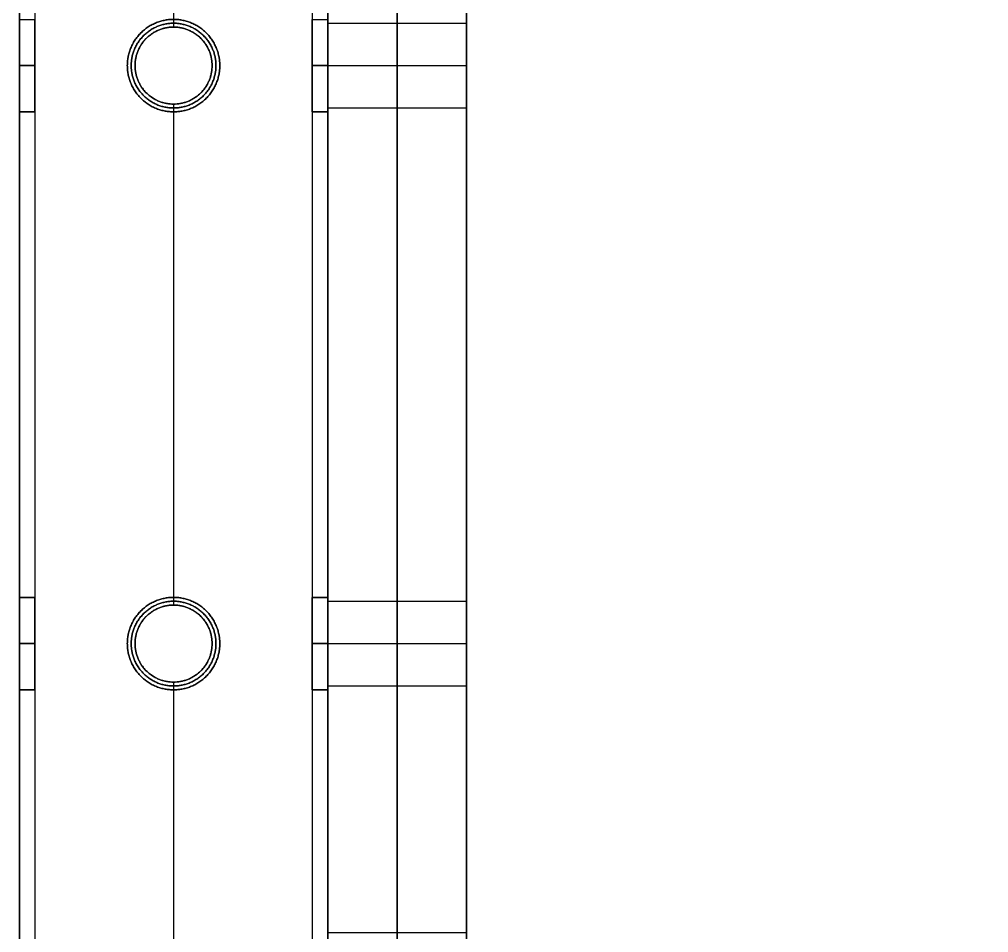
# Model space of a CAD drawing. Header units: millimetres. Extents: x -6529 to 809, y -8611 to 207.
# Drawn here: x -507 to -381.2, y -8253 to -8134.5 of the extents above; entities that cross this region are included whole.
import ezdxf

# ---------------------------------------------------------------- set-up
doc = ezdxf.new("R2010")
doc.units = ezdxf.units.MM
doc.header["$MEASUREMENT"] = 0
doc.layers.add('platen', color=7, linetype='Continuous', true_color=0x007f00)
doc.layers.add('staal', color=5, linetype='Continuous', true_color=0x0000ff)

# ---------------------------------------------------------------- blocks, each defined once
blk = doc.blocks.new('plaat base')
at = {"layer": 'platen'}
for p, q in [((395.5, 43.5), (395.5, 43.5, 18)), ((470.5, 43.5), (470.5, 43.5, 18)), ((390, 38), (390, 38, 18)), ((401, 38), (401, 38, 18)), ((465, 38), (465, 38, 18)), ((476, 38), (476, 38, 18)), ((395.5, 32.5), (395.5, 32.5, 18)), ((470.5, 32.5), (470.5, 32.5, 18)), ((58, -600), (1258, -600)), ((58, -600, 18), (1258, -600, 18)), ((20, -782), (20, -782, 18)), ((14.5, -787.5), (14.5, -787.5, 18)), ((25.5, -787.5), (25.5, -787.5, 18)), ((20, -793), (20, -793, 18)), ((20, -857), (20, -857, 18)), ((14.5, -862.5), (14.5, -862.5, 18)), ((25.5, -862.5), (25.5, -862.5, 18)), ((20, -868), (20, -868, 18))]:
    blk.add_line(p, q, dxfattribs=at)
for points in [[(658, 58), (508, 58), (358, 58)], [(358, 58), (358, 58, 9), (358, 58, 18)], [(658, 58, 18), (508, 58, 18), (358, 58, 18)], [(358, 58), (358, 29), (358, 0)], [(358, 58, 18), (358, 29, 18), (358, 0, 18)], [(658, 58, 9), (508, 58, 9), (358, 58, 9)], [(358, 58, 9), (358, 29, 9), (358, 0, 9)], [(358, 29), (358, 29, 9), (358, 29, 18)], [(358, 0), (179, 0), (0, 0)], [(358, 0, 18), (179, 0, 18), (0, 0, 18)], [(358, 0, 9), (179, 0, 9), (0, 0, 9)], [(358, 0), (358, 0, 9), (358, 0, 18)], [(0, -600), (0, -750), (0, -900)], [(0, -600, 18), (0, -750, 18), (0, -900, 18)], [(0, -600, 9), (0, -750, 9), (0, -900, 9)], [(358, -1258), (358, -1229), (358, -1200)], [(358, -1200), (358, -1200, 9), (358, -1200, 18)], [(358, -1258, 18), (358, -1229, 18), (358, -1200, 18)], [(358, -1200), (508, -1200), (658, -1200)], [(358, -1200, 18), (508, -1200, 18), (658, -1200, 18)], [(358, -1258, 9), (358, -1229, 9), (358, -1200, 9)], [(358, -1200, 9), (508, -1200, 9), (658, -1200, 9)], [(358, -1229), (358, -1229, 9), (358, -1229, 18)], [(58, -1258), (208, -1258), (358, -1258)], [(58, -1258, 18), (208, -1258, 18), (358, -1258, 18)], [(58, -1258, 9), (208, -1258, 9), (358, -1258, 9)], [(358, -1258), (358, -1258, 9), (358, -1258, 18)]]:
    blk.add_open_spline(points, degree=2, dxfattribs=at)
for points in [[(395.5, 43.5), (401, 43.5), (401, 38), (401, 32.5), (395.5, 32.5), (390, 32.5), (390, 38), (390, 43.5), (395.5, 43.5)], [(395.5, 43.5, 18), (401, 43.5, 18), (401, 38, 18), (401, 32.5, 18), (395.5, 32.5, 18), (390, 32.5, 18), (390, 38, 18), (390, 43.5, 18), (395.5, 43.5, 18)], [(470.5, 43.5), (476, 43.5), (476, 38), (476, 32.5), (470.5, 32.5), (465, 32.5), (465, 38), (465, 43.5), (470.5, 43.5)], [(470.5, 43.5, 18), (476, 43.5, 18), (476, 38, 18), (476, 32.5, 18), (470.5, 32.5, 18), (465, 32.5, 18), (465, 38, 18), (465, 43.5, 18), (470.5, 43.5, 18)], [(25.5, -787.5), (25.5, -793), (20, -793), (14.5, -793), (14.5, -787.5), (14.5, -782), (20, -782), (25.5, -782), (25.5, -787.5)], [(25.5, -787.5, 18), (25.5, -793, 18), (20, -793, 18), (14.5, -793, 18), (14.5, -787.5, 18), (14.5, -782, 18), (20, -782, 18), (25.5, -782, 18), (25.5, -787.5, 18)], [(25.5, -862.5), (25.5, -868), (20, -868), (14.5, -868), (14.5, -862.5), (14.5, -857), (20, -857), (25.5, -857), (25.5, -862.5)], [(25.5, -862.5, 18), (25.5, -868, 18), (20, -868, 18), (14.5, -868, 18), (14.5, -862.5, 18), (14.5, -857, 18), (20, -857, 18), (25.5, -857, 18), (25.5, -862.5, 18)]]:
    blk.add_rational_spline(points, [1, 0.707106781187, 1, 0.707106781187, 1, 0.707106781187, 1, 0.707106781187, 1], degree=2, knots=[-31.415927, -31.415927, -31.415927, -23.561945, -23.561945, -15.707963, -15.707963, -7.853982, -7.853982, 0, 0, 0], dxfattribs=at)
blk = doc.blocks.new('plaat laag')
at = {"layer": 'platen'}
for p, q in [((-2.78, -840, 638), (15.22, -840.05, 638)), ((-2.8, -845.5, 643.5), (15.2, -845.55, 643.5)), ((-2.8, -845.5, 632.5), (15.2, -845.55, 632.5)), ((-2.81, -851, 638), (15.19, -851.05, 638)), ((-3.02, -914.99, 638), (14.97, -915.05, 638)), ((-3.04, -920.49, 643.5), (14.96, -920.55, 643.5)), ((-3.04, -920.49, 632.5), (14.96, -920.55, 632.5)), ((-3.06, -925.99, 638), (14.94, -926.05, 638))]:
    blk.add_line(p, q, dxfattribs=at)
for points in [[(-0.19, -58, 300), (-2.18, -658, 300), (-4.16, -1257.99, 300)], [(17.81, -58.06, 300), (15.82, -658.06, 300), (13.84, -1258.05, 300)], [(-2.18, -658, 658), (-2.67, -808, 658), (-3.17, -957.99, 658)], [(-3.17, -957.99), (-2.67, -808), (-2.18, -658)], [(6.82, -658.03, 658), (6.33, -808.03, 658), (5.83, -958.02, 658)], [(5.83, -958.02), (6.33, -808.03), (6.82, -658.03)], [(15.82, -658.06, 658), (15.33, -808.06, 658), (14.83, -958.05, 658)], [(14.83, -958.05), (15.33, -808.06), (15.82, -658.06)]]:
    blk.add_open_spline(points, degree=2, dxfattribs=at)
for points in [[(-2.8, -845.5, 643.5), (-2.78, -840, 643.5), (-2.78, -840, 638), (-2.78, -840, 632.5), (-2.8, -845.5, 632.5), (-2.81, -851, 632.5), (-2.81, -851, 638), (-2.81, -851, 643.5), (-2.8, -845.5, 643.5)], [(15.2, -845.55, 643.5), (15.22, -840.05, 643.5), (15.22, -840.05, 638), (15.22, -840.05, 632.5), (15.2, -845.55, 632.5), (15.19, -851.05, 632.5), (15.19, -851.05, 638), (15.19, -851.05, 643.5), (15.2, -845.55, 643.5)], [(-3.04, -920.49, 643.5), (-3.02, -914.99, 643.5), (-3.02, -914.99, 638), (-3.02, -914.99, 632.5), (-3.04, -920.49, 632.5), (-3.06, -925.99, 632.5), (-3.06, -925.99, 638), (-3.06, -925.99, 643.5), (-3.04, -920.49, 643.5)], [(14.96, -920.55, 643.5), (14.97, -915.05, 643.5), (14.97, -915.05, 638), (14.97, -915.05, 632.5), (14.96, -920.55, 632.5), (14.94, -926.05, 632.5), (14.94, -926.05, 638), (14.94, -926.05, 643.5), (14.96, -920.55, 643.5)]]:
    blk.add_rational_spline(points, [1, 0.707106781187, 1, 0.707106781187, 1, 0.707106781187, 1, 0.707106781187, 1], degree=2, knots=[-31.415927, -31.415927, -31.415927, -23.561945, -23.561945, -15.707963, -15.707963, -7.853982, -7.853982, 0, 0, 0], dxfattribs=at)
blk = doc.blocks.new('top plaat')
at = {"layer": 'platen'}
for p, q in [((20, -800), (20, -800, 18)), ((14.5, -805.5), (14.5, -805.5, 18)), ((25.5, -805.5), (25.5, -805.5, 18)), ((20, -811), (20, -811, 18)), ((20, -875), (20, -875, 18)), ((14.5, -880.5), (14.5, -880.5, 18)), ((25.5, -880.5), (25.5, -880.5, 18)), ((20, -886), (20, -886, 18))]:
    blk.add_line(p, q, dxfattribs=at)
for points in [[(0, 0), (0, -309), (0, -618), (0, -927), (0, -1236)], [(0, 0, 18), (0, -309, 18), (0, -618, 18), (0, -927, 18), (0, -1236, 18)], [(0, 0, 9), (0, -309, 9), (0, -618, 9), (0, -927, 9), (0, -1236, 9)]]:
    blk.add_open_spline(points, degree=2, knots=[4655.052018, 4655.052018, 4655.052018, 5274.345164, 5274.345164, 5893.638309, 5893.638309, 5893.638309], dxfattribs=at)
for points, knots in [([(25.5, -805.5), (25.5, -811), (20, -811), (14.5, -811), (14.5, -805.5), (14.5, -800), (20, -800), (25.5, -800), (25.5, -805.5)], [-31.415927, -31.415927, -31.415927, -23.561945, -23.561945, -15.707963, -15.707963, -7.853982, -7.853982, 0, 0, 0]), ([(25.5, -805.5, 18), (25.5, -811, 18), (20, -811, 18), (14.5, -811, 18), (14.5, -805.5, 18), (14.5, -800, 18), (20, -800, 18), (25.5, -800, 18), (25.5, -805.5, 18)], [-31.415927, -31.415927, -31.415927, -23.561945, -23.561945, -15.707963, -15.707963, -7.853982, -7.853982, 0, 0, 0]), ([(25.5, -805.5, 9), (25.5, -800, 9), (20, -800, 9), (14.5, -800, 9), (14.5, -805.5, 9), (14.5, -811, 9), (20, -811, 9), (25.5, -811, 9), (25.5, -805.5, 9)], [0, 0, 0, 7.853982, 7.853982, 15.707963, 15.707963, 23.561945, 23.561945, 31.415927, 31.415927, 31.415927]), ([(25.5, -880.5), (25.5, -886), (20, -886), (14.5, -886), (14.5, -880.5), (14.5, -875), (20, -875), (25.5, -875), (25.5, -880.5)], [-31.415927, -31.415927, -31.415927, -23.561945, -23.561945, -15.707963, -15.707963, -7.853982, -7.853982, 0, 0, 0]), ([(25.5, -880.5, 18), (25.5, -886, 18), (20, -886, 18), (14.5, -886, 18), (14.5, -880.5, 18), (14.5, -875, 18), (20, -875, 18), (25.5, -875, 18), (25.5, -880.5, 18)], [-31.415927, -31.415927, -31.415927, -23.561945, -23.561945, -15.707963, -15.707963, -7.853982, -7.853982, 0, 0, 0]), ([(25.5, -880.5, 9), (25.5, -875, 9), (20, -875, 9), (14.5, -875, 9), (14.5, -880.5, 9), (14.5, -886, 9), (20, -886, 9), (25.5, -886, 9), (25.5, -880.5, 9)], [0, 0, 0, 7.853982, 7.853982, 15.707963, 15.707963, 23.561945, 23.561945, 31.415927, 31.415927, 31.415927])]:
    blk.add_rational_spline(points, [1, 0.707106781187, 1, 0.707106781187, 1, 0.707106781187, 1, 0.707106781187, 1], degree=2, knots=knots, dxfattribs=at)

msp = doc.modelspace()

# ---------------------------------------------------------------- linework, layer by layer
at = {"layer": 'staal'}
for p, q in [((-506.97, -8134.5, 20), (-504.97, -8134.5, 20)), ((-486.97, -8134.5, 38), (-486.97, -8134.5, 40)), ((-486.97, -8134.5), (-486.97, -8134.5, 2)), ((-468.97, -8134.5, 20), (-466.97, -8134.5, 20)), ((-486.97, -8135.5, 1990), (-486.97, -8135.5, 1992)), ((-486.97, -8135.5, 1952), (-486.97, -8135.5, 1954)), ((-486.97, -8135.5, 714), (-486.97, -8135.5, 716)), ((-486.97, -8135.5, 676), (-486.97, -8135.5, 678)), ((-504.97, -8140.5, 1966), (-506.97, -8140.5, 1966)), ((-504.97, -8140.5, 1978), (-506.97, -8140.5, 1978)), ((-506.97, -8140.5, 14), (-504.97, -8140.5, 14)), ((-506.97, -8140.5, 26), (-504.97, -8140.5, 26)), ((-504.97, -8140.5, 690), (-506.97, -8140.5, 690)), ((-504.97, -8140.5, 702), (-506.97, -8140.5, 702)), ((-492.97, -8140.5, 38), (-492.97, -8140.5, 40)), ((-492.97, -8140.5), (-492.97, -8140.5, 2)), ((-491.97, -8140.5, 1990), (-491.97, -8140.5, 1992)), ((-491.97, -8140.5, 1952), (-491.97, -8140.5, 1954)), ((-491.97, -8140.5, 714), (-491.97, -8140.5, 716)), ((-491.97, -8140.5, 676), (-491.97, -8140.5, 678)), ((-481.97, -8140.5, 1952), (-481.97, -8140.5, 1954)), ((-481.97, -8140.5, 1990), (-481.97, -8140.5, 1992)), ((-481.97, -8140.5, 676), (-481.97, -8140.5, 678)), ((-481.97, -8140.5, 714), (-481.97, -8140.5, 716)), ((-480.97, -8140.5, 38), (-480.97, -8140.5, 40)), ((-480.97, -8140.5), (-480.97, -8140.5, 2)), ((-466.97, -8140.5, 1966), (-468.97, -8140.5, 1966)), ((-466.97, -8140.5, 1978), (-468.97, -8140.5, 1978)), ((-468.97, -8140.5, 14), (-466.97, -8140.5, 14)), ((-468.97, -8140.5, 26), (-466.97, -8140.5, 26)), ((-466.97, -8140.5, 690), (-468.97, -8140.5, 690)), ((-466.97, -8140.5, 702), (-468.97, -8140.5, 702)), ((-486.97, -8145.5, 1990), (-486.97, -8145.5, 1992)), ((-486.97, -8145.5, 1952), (-486.97, -8145.5, 1954)), ((-486.97, -8145.5, 714), (-486.97, -8145.5, 716)), ((-486.97, -8145.5, 676), (-486.97, -8145.5, 678)), ((-504.97, -8146.5, 1972), (-506.97, -8146.5, 1972)), ((-506.97, -8146.5, 20), (-504.97, -8146.5, 20)), ((-504.97, -8146.5, 696), (-506.97, -8146.5, 696)), ((-486.97, -8146.5, 38), (-486.97, -8146.5, 40)), ((-486.97, -8146.5), (-486.97, -8146.5, 2)), ((-466.97, -8146.5, 1972), (-468.97, -8146.5, 1972)), ((-468.97, -8146.5, 20), (-466.97, -8146.5, 20)), ((-466.97, -8146.5, 696), (-468.97, -8146.5, 696)), ((-504.97, -8209.5, 1972), (-506.97, -8209.5, 1972)), ((-506.97, -8209.5, 20), (-504.97, -8209.5, 20)), ((-504.97, -8209.5, 696), (-506.97, -8209.5, 696)), ((-486.97, -8209.5, 38), (-486.97, -8209.5, 40)), ((-486.97, -8209.5), (-486.97, -8209.5, 2)), ((-466.97, -8209.5, 1972), (-468.97, -8209.5, 1972)), ((-468.97, -8209.5, 20), (-466.97, -8209.5, 20)), ((-466.97, -8209.5, 696), (-468.97, -8209.5, 696)), ((-486.97, -8210.5, 1990), (-486.97, -8210.5, 1992)), ((-486.97, -8210.5, 1952), (-486.97, -8210.5, 1954)), ((-486.97, -8210.5, 714), (-486.97, -8210.5, 716)), ((-486.97, -8210.5, 676), (-486.97, -8210.5, 678)), ((-504.97, -8215.5, 1966), (-506.97, -8215.5, 1966)), ((-504.97, -8215.5, 1978), (-506.97, -8215.5, 1978)), ((-506.97, -8215.5, 14), (-504.97, -8215.5, 14)), ((-506.97, -8215.5, 26), (-504.97, -8215.5, 26)), ((-504.97, -8215.5, 690), (-506.97, -8215.5, 690)), ((-504.97, -8215.5, 702), (-506.97, -8215.5, 702)), ((-492.97, -8215.5, 38), (-492.97, -8215.5, 40)), ((-492.97, -8215.5), (-492.97, -8215.5, 2)), ((-491.97, -8215.5, 1990), (-491.97, -8215.5, 1992)), ((-491.97, -8215.5, 1952), (-491.97, -8215.5, 1954)), ((-491.97, -8215.5, 714), (-491.97, -8215.5, 716)), ((-491.97, -8215.5, 676), (-491.97, -8215.5, 678)), ((-481.97, -8215.5, 1952), (-481.97, -8215.5, 1954)), ((-481.97, -8215.5, 1990), (-481.97, -8215.5, 1992)), ((-481.97, -8215.5, 676), (-481.97, -8215.5, 678)), ((-481.97, -8215.5, 714), (-481.97, -8215.5, 716)), ((-480.97, -8215.5, 38), (-480.97, -8215.5, 40)), ((-480.97, -8215.5), (-480.97, -8215.5, 2)), ((-466.97, -8215.5, 1966), (-468.97, -8215.5, 1966)), ((-466.97, -8215.5, 1978), (-468.97, -8215.5, 1978)), ((-468.97, -8215.5, 14), (-466.97, -8215.5, 14)), ((-468.97, -8215.5, 26), (-466.97, -8215.5, 26)), ((-466.97, -8215.5, 690), (-468.97, -8215.5, 690)), ((-466.97, -8215.5, 702), (-468.97, -8215.5, 702)), ((-504.97, -8221.5, 1972), (-506.97, -8221.5, 1972)), ((-506.97, -8221.5, 20), (-504.97, -8221.5, 20)), ((-504.97, -8221.5, 696), (-506.97, -8221.5, 696)), ((-486.97, -8220.5, 1990), (-486.97, -8220.5, 1992)), ((-486.97, -8220.5, 1952), (-486.97, -8220.5, 1954)), ((-486.97, -8220.5, 714), (-486.97, -8220.5, 716)), ((-486.97, -8220.5, 676), (-486.97, -8220.5, 678)), ((-486.97, -8221.5, 38), (-486.97, -8221.5, 40)), ((-486.97, -8221.5), (-486.97, -8221.5, 2)), ((-466.97, -8221.5, 1972), (-468.97, -8221.5, 1972)), ((-468.97, -8221.5, 20), (-466.97, -8221.5, 20)), ((-466.97, -8221.5, 696), (-468.97, -8221.5, 696))]:
    msp.add_line(p, q, dxfattribs=at)
for points in [[(-506.97, -7295), (809.03, -7295), (809.03, -8611), (-506.97, -8611)], [(-466.97, -7335), (769.03, -7335), (769.03, -8571), (-466.97, -8571)]]:
    msp.add_lwpolyline(points, close=True, dxfattribs=at)
for centre in [(-486.97, -8140.5, 1952), (-486.97, -8140.5, 1991), (-486.97, -8140.5, 1953), (-486.97, -8140.5, 676), (-486.97, -8140.5, 715), (-486.97, -8140.5, 677), (-486.97, -8215.5, 1952), (-486.97, -8215.5, 1991), (-486.97, -8215.5, 1953), (-486.97, -8215.5, 676), (-486.97, -8215.5, 715), (-486.97, -8215.5, 677)]:
    msp.add_circle(centre, 5, dxfattribs=at)
for points in [[(-506.97, -7295, 1952), (-506.97, -7953, 1952), (-506.97, -8611, 1952)], [(-506.97, -7295, 1992), (-506.97, -7953, 1992), (-506.97, -8611, 1992)], [(-506.97, -7295), (-506.97, -7953), (-506.97, -8611)], [(-506.97, -7295, 40), (-506.97, -7953, 40), (-506.97, -8611, 40)], [(-506.97, -7295, 676), (-506.97, -7953, 676), (-506.97, -8611, 676)], [(-506.97, -7295, 716), (-506.97, -7953, 716), (-506.97, -8611, 716)], [(-504.97, -7297, 1990), (-504.97, -7953, 1990), (-504.97, -8609, 1990)], [(-504.97, -7297, 1954), (-504.97, -7953, 1954), (-504.97, -8609, 1954)], [(-504.97, -7297, 38), (-504.97, -7953, 38), (-504.97, -8609, 38)], [(-504.97, -7297, 2), (-504.97, -7953, 2), (-504.97, -8609, 2)], [(-504.97, -7297, 714), (-504.97, -7953, 714), (-504.97, -8609, 714)], [(-504.97, -7297, 678), (-504.97, -7953, 678), (-504.97, -8609, 678)], [(-468.97, -7333, 1990), (-468.97, -7953, 1990), (-468.97, -8573, 1990)], [(-468.97, -7333, 1954), (-468.97, -7953, 1954), (-468.97, -8573, 1954)], [(-468.97, -7333, 38), (-468.97, -7953, 38), (-468.97, -8573, 38)], [(-468.97, -7333, 2), (-468.97, -7953, 2), (-468.97, -8573, 2)], [(-468.97, -7333, 714), (-468.97, -7953, 714), (-468.97, -8573, 714)], [(-468.97, -7333, 678), (-468.97, -7953, 678), (-468.97, -8573, 678)], [(-466.97, -7335, 1952), (-466.97, -7953, 1952), (-466.97, -8571, 1952)], [(-466.97, -7335, 1992), (-466.97, -7953, 1992), (-466.97, -8571, 1992)], [(-466.97, -7335), (-466.97, -7953), (-466.97, -8571)], [(-466.97, -7335, 40), (-466.97, -7953, 40), (-466.97, -8571, 40)], [(-466.97, -7335, 676), (-466.97, -7953, 676), (-466.97, -8571, 676)], [(-466.97, -7335, 716), (-466.97, -7953, 716), (-466.97, -8571, 716)], [(-486.97, -8070.5, 1992), (-486.97, -8103, 1992), (-486.97, -8135.5, 1992)], [(-486.97, -8070.5, 1990), (-486.97, -8103, 1990), (-486.97, -8135.5, 1990)], [(-486.97, -8070.5, 1954), (-486.97, -8103, 1954), (-486.97, -8135.5, 1954)], [(-486.97, -8070.5, 1952), (-486.97, -8103, 1952), (-486.97, -8135.5, 1952)], [(-486.97, -8070.5, 716), (-486.97, -8103, 716), (-486.97, -8135.5, 716)], [(-486.97, -8070.5, 714), (-486.97, -8103, 714), (-486.97, -8135.5, 714)], [(-486.97, -8070.5, 678), (-486.97, -8103, 678), (-486.97, -8135.5, 678)], [(-486.97, -8070.5, 676), (-486.97, -8103, 676), (-486.97, -8135.5, 676)], [(-504.97, -8071.5, 20), (-504.97, -8103, 20), (-504.97, -8134.5, 20)], [(-486.97, -8071.5, 40), (-486.97, -8103, 40), (-486.97, -8134.5, 40)], [(-486.97, -8071.5, 38), (-486.97, -8103, 38), (-486.97, -8134.5, 38)], [(-486.97, -8071.5, 2), (-486.97, -8103, 2), (-486.97, -8134.5, 2)], [(-486.97, -8071.5), (-486.97, -8103), (-486.97, -8134.5)], [(-486.97, -8145.5, 1992), (-486.97, -8178, 1992), (-486.97, -8210.5, 1992)], [(-486.97, -8145.5, 1990), (-486.97, -8178, 1990), (-486.97, -8210.5, 1990)], [(-486.97, -8145.5, 1954), (-486.97, -8178, 1954), (-486.97, -8210.5, 1954)], [(-486.97, -8145.5, 1952), (-486.97, -8178, 1952), (-486.97, -8210.5, 1952)], [(-486.97, -8145.5, 716), (-486.97, -8178, 716), (-486.97, -8210.5, 716)], [(-486.97, -8145.5, 714), (-486.97, -8178, 714), (-486.97, -8210.5, 714)], [(-486.97, -8145.5, 678), (-486.97, -8178, 678), (-486.97, -8210.5, 678)], [(-486.97, -8145.5, 676), (-486.97, -8178, 676), (-486.97, -8210.5, 676)], [(-506.97, -8146.5, 1972), (-506.97, -8178, 1972), (-506.97, -8209.5, 1972)], [(-506.97, -8146.5, 20), (-506.97, -8178, 20), (-506.97, -8209.5, 20)], [(-506.97, -8146.5, 696), (-506.97, -8178, 696), (-506.97, -8209.5, 696)], [(-504.97, -8146.5, 1972), (-504.97, -8178, 1972), (-504.97, -8209.5, 1972)], [(-504.97, -8146.5, 20), (-504.97, -8178, 20), (-504.97, -8209.5, 20)], [(-504.97, -8146.5, 696), (-504.97, -8178, 696), (-504.97, -8209.5, 696)], [(-486.97, -8146.5, 40), (-486.97, -8178, 40), (-486.97, -8209.5, 40)], [(-486.97, -8146.5, 38), (-486.97, -8178, 38), (-486.97, -8209.5, 38)], [(-486.97, -8146.5, 2), (-486.97, -8178, 2), (-486.97, -8209.5, 2)], [(-486.97, -8146.5), (-486.97, -8178), (-486.97, -8209.5)], [(-468.97, -8146.5, 1972), (-468.97, -8178, 1972), (-468.97, -8209.5, 1972)], [(-468.97, -8146.5, 20), (-468.97, -8178, 20), (-468.97, -8209.5, 20)], [(-468.97, -8146.5, 696), (-468.97, -8178, 696), (-468.97, -8209.5, 696)], [(-466.97, -8146.5, 1972), (-466.97, -8178, 1972), (-466.97, -8209.5, 1972)], [(-466.97, -8146.5, 20), (-466.97, -8178, 20), (-466.97, -8209.5, 20)], [(-466.97, -8146.5, 696), (-466.97, -8178, 696), (-466.97, -8209.5, 696)], [(-506.97, -8221.5, 1972), (-506.97, -8253, 1972), (-506.97, -8284.5, 1972)], [(-506.97, -8221.5, 20), (-506.97, -8253, 20), (-506.97, -8284.5, 20)], [(-506.97, -8221.5, 696), (-506.97, -8253, 696), (-506.97, -8284.5, 696)], [(-504.97, -8221.5, 1972), (-504.97, -8253, 1972), (-504.97, -8284.5, 1972)], [(-504.97, -8221.5, 20), (-504.97, -8253, 20), (-504.97, -8284.5, 20)], [(-504.97, -8221.5, 696), (-504.97, -8253, 696), (-504.97, -8284.5, 696)], [(-486.97, -8220.5, 1992), (-486.97, -8253, 1992), (-486.97, -8285.5, 1992)], [(-486.97, -8220.5, 1990), (-486.97, -8253, 1990), (-486.97, -8285.5, 1990)], [(-486.97, -8220.5, 1954), (-486.97, -8253, 1954), (-486.97, -8285.5, 1954)], [(-486.97, -8220.5, 1952), (-486.97, -8253, 1952), (-486.97, -8285.5, 1952)], [(-486.97, -8220.5, 716), (-486.97, -8253, 716), (-486.97, -8285.5, 716)], [(-486.97, -8220.5, 714), (-486.97, -8253, 714), (-486.97, -8285.5, 714)], [(-486.97, -8220.5, 678), (-486.97, -8253, 678), (-486.97, -8285.5, 678)], [(-486.97, -8220.5, 676), (-486.97, -8253, 676), (-486.97, -8285.5, 676)], [(-486.97, -8221.5, 40), (-486.97, -8253, 40), (-486.97, -8284.5, 40)], [(-486.97, -8221.5, 38), (-486.97, -8253, 38), (-486.97, -8284.5, 38)], [(-486.97, -8221.5, 2), (-486.97, -8253, 2), (-486.97, -8284.5, 2)], [(-486.97, -8221.5), (-486.97, -8253), (-486.97, -8284.5)], [(-468.97, -8221.5, 1972), (-468.97, -8253, 1972), (-468.97, -8284.5, 1972)], [(-468.97, -8221.5, 20), (-468.97, -8253, 20), (-468.97, -8284.5, 20)], [(-468.97, -8221.5, 696), (-468.97, -8253, 696), (-468.97, -8284.5, 696)], [(-466.97, -8221.5, 1972), (-466.97, -8253, 1972), (-466.97, -8284.5, 1972)], [(-466.97, -8221.5, 20), (-466.97, -8253, 20), (-466.97, -8284.5, 20)], [(-466.97, -8221.5, 696), (-466.97, -8253, 696), (-466.97, -8284.5, 696)]]:
    msp.add_open_spline(points, degree=2, dxfattribs=at)
for points, knots in [([(-506.97, -8140.5, 1966), (-506.97, -8134.5, 1966), (-506.97, -8134.5, 1972), (-506.97, -8134.5, 1978), (-506.97, -8140.5, 1978), (-506.97, -8146.5, 1978), (-506.97, -8146.5, 1972), (-506.97, -8146.5, 1966), (-506.97, -8140.5, 1966)], [0, 0, 0, 7.853982, 7.853982, 15.707963, 15.707963, 23.561945, 23.561945, 31.415927, 31.415927, 31.415927]), ([(-506.97, -8140.5, 14), (-506.97, -8134.5, 14), (-506.97, -8134.5, 20), (-506.97, -8134.5, 26), (-506.97, -8140.5, 26), (-506.97, -8146.5, 26), (-506.97, -8146.5, 20), (-506.97, -8146.5, 14), (-506.97, -8140.5, 14)], [0, 0, 0, 7.853982, 7.853982, 15.707963, 15.707963, 23.561945, 23.561945, 31.415927, 31.415927, 31.415927]), ([(-506.97, -8140.5, 690), (-506.97, -8134.5, 690), (-506.97, -8134.5, 696), (-506.97, -8134.5, 702), (-506.97, -8140.5, 702), (-506.97, -8146.5, 702), (-506.97, -8146.5, 696), (-506.97, -8146.5, 690), (-506.97, -8140.5, 690)], [0, 0, 0, 7.853982, 7.853982, 15.707963, 15.707963, 23.561945, 23.561945, 31.415927, 31.415927, 31.415927]), ([(-504.97, -8140.5, 1966), (-504.97, -8146.5, 1966), (-504.97, -8146.5, 1972), (-504.97, -8146.5, 1978), (-504.97, -8140.5, 1978), (-504.97, -8134.5, 1978), (-504.97, -8134.5, 1972), (-504.97, -8134.5, 1966), (-504.97, -8140.5, 1966)], [-31.415927, -31.415927, -31.415927, -23.561945, -23.561945, -15.707963, -15.707963, -7.853982, -7.853982, 0, 0, 0]), ([(-504.97, -8140.5, 14), (-504.97, -8146.5, 14), (-504.97, -8146.5, 20), (-504.97, -8146.5, 26), (-504.97, -8140.5, 26), (-504.97, -8134.5, 26), (-504.97, -8134.5, 20), (-504.97, -8134.5, 14), (-504.97, -8140.5, 14)], [-31.415927, -31.415927, -31.415927, -23.561945, -23.561945, -15.707963, -15.707963, -7.853982, -7.853982, 0, 0, 0]), ([(-504.97, -8140.5, 690), (-504.97, -8146.5, 690), (-504.97, -8146.5, 696), (-504.97, -8146.5, 702), (-504.97, -8140.5, 702), (-504.97, -8134.5, 702), (-504.97, -8134.5, 696), (-504.97, -8134.5, 690), (-504.97, -8140.5, 690)], [-31.415927, -31.415927, -31.415927, -23.561945, -23.561945, -15.707963, -15.707963, -7.853982, -7.853982, 0, 0, 0]), ([(-480.97, -8140.5, 40), (-480.97, -8146.5, 40), (-486.97, -8146.5, 40), (-492.97, -8146.5, 40), (-492.97, -8140.5, 40), (-492.97, -8134.5, 40), (-486.97, -8134.5, 40), (-480.97, -8134.5, 40), (-480.97, -8140.5, 40)], [-31.415927, -31.415927, -31.415927, -23.561945, -23.561945, -15.707963, -15.707963, -7.853982, -7.853982, 0, 0, 0]), ([(-480.97, -8140.5, 38), (-480.97, -8134.5, 38), (-486.97, -8134.5, 38), (-492.97, -8134.5, 38), (-492.97, -8140.5, 38), (-492.97, -8146.5, 38), (-486.97, -8146.5, 38), (-480.97, -8146.5, 38), (-480.97, -8140.5, 38)], [0, 0, 0, 7.853982, 7.853982, 15.707963, 15.707963, 23.561945, 23.561945, 31.415927, 31.415927, 31.415927]), ([(-480.97, -8140.5, 2), (-480.97, -8146.5, 2), (-486.97, -8146.5, 2), (-492.97, -8146.5, 2), (-492.97, -8140.5, 2), (-492.97, -8134.5, 2), (-486.97, -8134.5, 2), (-480.97, -8134.5, 2), (-480.97, -8140.5, 2)], [-31.415927, -31.415927, -31.415927, -23.561945, -23.561945, -15.707963, -15.707963, -7.853982, -7.853982, 0, 0, 0]), ([(-480.97, -8140.5), (-480.97, -8134.5), (-486.97, -8134.5), (-492.97, -8134.5), (-492.97, -8140.5), (-492.97, -8146.5), (-486.97, -8146.5), (-480.97, -8146.5), (-480.97, -8140.5)], [0, 0, 0, 7.853982, 7.853982, 15.707963, 15.707963, 23.561945, 23.561945, 31.415927, 31.415927, 31.415927]), ([(-468.97, -8140.5, 1966), (-468.97, -8134.5, 1966), (-468.97, -8134.5, 1972), (-468.97, -8134.5, 1978), (-468.97, -8140.5, 1978), (-468.97, -8146.5, 1978), (-468.97, -8146.5, 1972), (-468.97, -8146.5, 1966), (-468.97, -8140.5, 1966)], [0, 0, 0, 7.853982, 7.853982, 15.707963, 15.707963, 23.561945, 23.561945, 31.415927, 31.415927, 31.415927]), ([(-468.97, -8140.5, 14), (-468.97, -8134.5, 14), (-468.97, -8134.5, 20), (-468.97, -8134.5, 26), (-468.97, -8140.5, 26), (-468.97, -8146.5, 26), (-468.97, -8146.5, 20), (-468.97, -8146.5, 14), (-468.97, -8140.5, 14)], [0, 0, 0, 7.853982, 7.853982, 15.707963, 15.707963, 23.561945, 23.561945, 31.415927, 31.415927, 31.415927]), ([(-468.97, -8140.5, 690), (-468.97, -8134.5, 690), (-468.97, -8134.5, 696), (-468.97, -8134.5, 702), (-468.97, -8140.5, 702), (-468.97, -8146.5, 702), (-468.97, -8146.5, 696), (-468.97, -8146.5, 690), (-468.97, -8140.5, 690)], [0, 0, 0, 7.853982, 7.853982, 15.707963, 15.707963, 23.561945, 23.561945, 31.415927, 31.415927, 31.415927]), ([(-466.97, -8140.5, 1966), (-466.97, -8146.5, 1966), (-466.97, -8146.5, 1972), (-466.97, -8146.5, 1978), (-466.97, -8140.5, 1978), (-466.97, -8134.5, 1978), (-466.97, -8134.5, 1972), (-466.97, -8134.5, 1966), (-466.97, -8140.5, 1966)], [-31.415927, -31.415927, -31.415927, -23.561945, -23.561945, -15.707963, -15.707963, -7.853982, -7.853982, 0, 0, 0]), ([(-466.97, -8140.5, 14), (-466.97, -8146.5, 14), (-466.97, -8146.5, 20), (-466.97, -8146.5, 26), (-466.97, -8140.5, 26), (-466.97, -8134.5, 26), (-466.97, -8134.5, 20), (-466.97, -8134.5, 14), (-466.97, -8140.5, 14)], [-31.415927, -31.415927, -31.415927, -23.561945, -23.561945, -15.707963, -15.707963, -7.853982, -7.853982, 0, 0, 0]), ([(-466.97, -8140.5, 690), (-466.97, -8146.5, 690), (-466.97, -8146.5, 696), (-466.97, -8146.5, 702), (-466.97, -8140.5, 702), (-466.97, -8134.5, 702), (-466.97, -8134.5, 696), (-466.97, -8134.5, 690), (-466.97, -8140.5, 690)], [-31.415927, -31.415927, -31.415927, -23.561945, -23.561945, -15.707963, -15.707963, -7.853982, -7.853982, 0, 0, 0]), ([(-481.97, -8140.5, 1992), (-481.97, -8145.5, 1992), (-486.97, -8145.5, 1992), (-491.97, -8145.5, 1992), (-491.97, -8140.5, 1992), (-491.97, -8135.5, 1992), (-486.97, -8135.5, 1992), (-481.97, -8135.5, 1992), (-481.97, -8140.5, 1992)], [-31.415927, -31.415927, -31.415927, -23.561945, -23.561945, -15.707963, -15.707963, -7.853982, -7.853982, 0, 0, 0]), ([(-481.97, -8140.5, 1990), (-481.97, -8135.5, 1990), (-486.97, -8135.5, 1990), (-491.97, -8135.5, 1990), (-491.97, -8140.5, 1990), (-491.97, -8145.5, 1990), (-486.97, -8145.5, 1990), (-481.97, -8145.5, 1990), (-481.97, -8140.5, 1990)], [0, 0, 0, 7.853982, 7.853982, 15.707963, 15.707963, 23.561945, 23.561945, 31.415927, 31.415927, 31.415927]), ([(-481.97, -8140.5, 1954), (-481.97, -8145.5, 1954), (-486.97, -8145.5, 1954), (-491.97, -8145.5, 1954), (-491.97, -8140.5, 1954), (-491.97, -8135.5, 1954), (-486.97, -8135.5, 1954), (-481.97, -8135.5, 1954), (-481.97, -8140.5, 1954)], [-31.415927, -31.415927, -31.415927, -23.561945, -23.561945, -15.707963, -15.707963, -7.853982, -7.853982, 0, 0, 0]), ([(-481.97, -8140.5, 716), (-481.97, -8145.5, 716), (-486.97, -8145.5, 716), (-491.97, -8145.5, 716), (-491.97, -8140.5, 716), (-491.97, -8135.5, 716), (-486.97, -8135.5, 716), (-481.97, -8135.5, 716), (-481.97, -8140.5, 716)], [-31.415927, -31.415927, -31.415927, -23.561945, -23.561945, -15.707963, -15.707963, -7.853982, -7.853982, 0, 0, 0]), ([(-481.97, -8140.5, 714), (-481.97, -8135.5, 714), (-486.97, -8135.5, 714), (-491.97, -8135.5, 714), (-491.97, -8140.5, 714), (-491.97, -8145.5, 714), (-486.97, -8145.5, 714), (-481.97, -8145.5, 714), (-481.97, -8140.5, 714)], [0, 0, 0, 7.853982, 7.853982, 15.707963, 15.707963, 23.561945, 23.561945, 31.415927, 31.415927, 31.415927]), ([(-481.97, -8140.5, 678), (-481.97, -8145.5, 678), (-486.97, -8145.5, 678), (-491.97, -8145.5, 678), (-491.97, -8140.5, 678), (-491.97, -8135.5, 678), (-486.97, -8135.5, 678), (-481.97, -8135.5, 678), (-481.97, -8140.5, 678)], [-31.415927, -31.415927, -31.415927, -23.561945, -23.561945, -15.707963, -15.707963, -7.853982, -7.853982, 0, 0, 0]), ([(-506.97, -8215.5, 1966), (-506.97, -8209.5, 1966), (-506.97, -8209.5, 1972), (-506.97, -8209.5, 1978), (-506.97, -8215.5, 1978), (-506.97, -8221.5, 1978), (-506.97, -8221.5, 1972), (-506.97, -8221.5, 1966), (-506.97, -8215.5, 1966)], [0, 0, 0, 7.853982, 7.853982, 15.707963, 15.707963, 23.561945, 23.561945, 31.415927, 31.415927, 31.415927]), ([(-506.97, -8215.5, 14), (-506.97, -8209.5, 14), (-506.97, -8209.5, 20), (-506.97, -8209.5, 26), (-506.97, -8215.5, 26), (-506.97, -8221.5, 26), (-506.97, -8221.5, 20), (-506.97, -8221.5, 14), (-506.97, -8215.5, 14)], [0, 0, 0, 7.853982, 7.853982, 15.707963, 15.707963, 23.561945, 23.561945, 31.415927, 31.415927, 31.415927]), ([(-506.97, -8215.5, 690), (-506.97, -8209.5, 690), (-506.97, -8209.5, 696), (-506.97, -8209.5, 702), (-506.97, -8215.5, 702), (-506.97, -8221.5, 702), (-506.97, -8221.5, 696), (-506.97, -8221.5, 690), (-506.97, -8215.5, 690)], [0, 0, 0, 7.853982, 7.853982, 15.707963, 15.707963, 23.561945, 23.561945, 31.415927, 31.415927, 31.415927]), ([(-504.97, -8215.5, 1966), (-504.97, -8221.5, 1966), (-504.97, -8221.5, 1972), (-504.97, -8221.5, 1978), (-504.97, -8215.5, 1978), (-504.97, -8209.5, 1978), (-504.97, -8209.5, 1972), (-504.97, -8209.5, 1966), (-504.97, -8215.5, 1966)], [-31.415927, -31.415927, -31.415927, -23.561945, -23.561945, -15.707963, -15.707963, -7.853982, -7.853982, 0, 0, 0]), ([(-504.97, -8215.5, 14), (-504.97, -8221.5, 14), (-504.97, -8221.5, 20), (-504.97, -8221.5, 26), (-504.97, -8215.5, 26), (-504.97, -8209.5, 26), (-504.97, -8209.5, 20), (-504.97, -8209.5, 14), (-504.97, -8215.5, 14)], [-31.415927, -31.415927, -31.415927, -23.561945, -23.561945, -15.707963, -15.707963, -7.853982, -7.853982, 0, 0, 0]), ([(-504.97, -8215.5, 690), (-504.97, -8221.5, 690), (-504.97, -8221.5, 696), (-504.97, -8221.5, 702), (-504.97, -8215.5, 702), (-504.97, -8209.5, 702), (-504.97, -8209.5, 696), (-504.97, -8209.5, 690), (-504.97, -8215.5, 690)], [-31.415927, -31.415927, -31.415927, -23.561945, -23.561945, -15.707963, -15.707963, -7.853982, -7.853982, 0, 0, 0]), ([(-480.97, -8215.5, 40), (-480.97, -8221.5, 40), (-486.97, -8221.5, 40), (-492.97, -8221.5, 40), (-492.97, -8215.5, 40), (-492.97, -8209.5, 40), (-486.97, -8209.5, 40), (-480.97, -8209.5, 40), (-480.97, -8215.5, 40)], [-31.415927, -31.415927, -31.415927, -23.561945, -23.561945, -15.707963, -15.707963, -7.853982, -7.853982, 0, 0, 0]), ([(-480.97, -8215.5, 38), (-480.97, -8209.5, 38), (-486.97, -8209.5, 38), (-492.97, -8209.5, 38), (-492.97, -8215.5, 38), (-492.97, -8221.5, 38), (-486.97, -8221.5, 38), (-480.97, -8221.5, 38), (-480.97, -8215.5, 38)], [0, 0, 0, 7.853982, 7.853982, 15.707963, 15.707963, 23.561945, 23.561945, 31.415927, 31.415927, 31.415927]), ([(-480.97, -8215.5, 2), (-480.97, -8221.5, 2), (-486.97, -8221.5, 2), (-492.97, -8221.5, 2), (-492.97, -8215.5, 2), (-492.97, -8209.5, 2), (-486.97, -8209.5, 2), (-480.97, -8209.5, 2), (-480.97, -8215.5, 2)], [-31.415927, -31.415927, -31.415927, -23.561945, -23.561945, -15.707963, -15.707963, -7.853982, -7.853982, 0, 0, 0]), ([(-480.97, -8215.5), (-480.97, -8209.5), (-486.97, -8209.5), (-492.97, -8209.5), (-492.97, -8215.5), (-492.97, -8221.5), (-486.97, -8221.5), (-480.97, -8221.5), (-480.97, -8215.5)], [0, 0, 0, 7.853982, 7.853982, 15.707963, 15.707963, 23.561945, 23.561945, 31.415927, 31.415927, 31.415927]), ([(-468.97, -8215.5, 1966), (-468.97, -8209.5, 1966), (-468.97, -8209.5, 1972), (-468.97, -8209.5, 1978), (-468.97, -8215.5, 1978), (-468.97, -8221.5, 1978), (-468.97, -8221.5, 1972), (-468.97, -8221.5, 1966), (-468.97, -8215.5, 1966)], [0, 0, 0, 7.853982, 7.853982, 15.707963, 15.707963, 23.561945, 23.561945, 31.415927, 31.415927, 31.415927]), ([(-468.97, -8215.5, 14), (-468.97, -8209.5, 14), (-468.97, -8209.5, 20), (-468.97, -8209.5, 26), (-468.97, -8215.5, 26), (-468.97, -8221.5, 26), (-468.97, -8221.5, 20), (-468.97, -8221.5, 14), (-468.97, -8215.5, 14)], [0, 0, 0, 7.853982, 7.853982, 15.707963, 15.707963, 23.561945, 23.561945, 31.415927, 31.415927, 31.415927]), ([(-468.97, -8215.5, 690), (-468.97, -8209.5, 690), (-468.97, -8209.5, 696), (-468.97, -8209.5, 702), (-468.97, -8215.5, 702), (-468.97, -8221.5, 702), (-468.97, -8221.5, 696), (-468.97, -8221.5, 690), (-468.97, -8215.5, 690)], [0, 0, 0, 7.853982, 7.853982, 15.707963, 15.707963, 23.561945, 23.561945, 31.415927, 31.415927, 31.415927]), ([(-466.97, -8215.5, 1966), (-466.97, -8221.5, 1966), (-466.97, -8221.5, 1972), (-466.97, -8221.5, 1978), (-466.97, -8215.5, 1978), (-466.97, -8209.5, 1978), (-466.97, -8209.5, 1972), (-466.97, -8209.5, 1966), (-466.97, -8215.5, 1966)], [-31.415927, -31.415927, -31.415927, -23.561945, -23.561945, -15.707963, -15.707963, -7.853982, -7.853982, 0, 0, 0]), ([(-466.97, -8215.5, 14), (-466.97, -8221.5, 14), (-466.97, -8221.5, 20), (-466.97, -8221.5, 26), (-466.97, -8215.5, 26), (-466.97, -8209.5, 26), (-466.97, -8209.5, 20), (-466.97, -8209.5, 14), (-466.97, -8215.5, 14)], [-31.415927, -31.415927, -31.415927, -23.561945, -23.561945, -15.707963, -15.707963, -7.853982, -7.853982, 0, 0, 0]), ([(-466.97, -8215.5, 690), (-466.97, -8221.5, 690), (-466.97, -8221.5, 696), (-466.97, -8221.5, 702), (-466.97, -8215.5, 702), (-466.97, -8209.5, 702), (-466.97, -8209.5, 696), (-466.97, -8209.5, 690), (-466.97, -8215.5, 690)], [-31.415927, -31.415927, -31.415927, -23.561945, -23.561945, -15.707963, -15.707963, -7.853982, -7.853982, 0, 0, 0]), ([(-481.97, -8215.5, 1992), (-481.97, -8220.5, 1992), (-486.97, -8220.5, 1992), (-491.97, -8220.5, 1992), (-491.97, -8215.5, 1992), (-491.97, -8210.5, 1992), (-486.97, -8210.5, 1992), (-481.97, -8210.5, 1992), (-481.97, -8215.5, 1992)], [-31.415927, -31.415927, -31.415927, -23.561945, -23.561945, -15.707963, -15.707963, -7.853982, -7.853982, 0, 0, 0]), ([(-481.97, -8215.5, 1990), (-481.97, -8210.5, 1990), (-486.97, -8210.5, 1990), (-491.97, -8210.5, 1990), (-491.97, -8215.5, 1990), (-491.97, -8220.5, 1990), (-486.97, -8220.5, 1990), (-481.97, -8220.5, 1990), (-481.97, -8215.5, 1990)], [0, 0, 0, 7.853982, 7.853982, 15.707963, 15.707963, 23.561945, 23.561945, 31.415927, 31.415927, 31.415927]), ([(-481.97, -8215.5, 1954), (-481.97, -8220.5, 1954), (-486.97, -8220.5, 1954), (-491.97, -8220.5, 1954), (-491.97, -8215.5, 1954), (-491.97, -8210.5, 1954), (-486.97, -8210.5, 1954), (-481.97, -8210.5, 1954), (-481.97, -8215.5, 1954)], [-31.415927, -31.415927, -31.415927, -23.561945, -23.561945, -15.707963, -15.707963, -7.853982, -7.853982, 0, 0, 0]), ([(-481.97, -8215.5, 716), (-481.97, -8220.5, 716), (-486.97, -8220.5, 716), (-491.97, -8220.5, 716), (-491.97, -8215.5, 716), (-491.97, -8210.5, 716), (-486.97, -8210.5, 716), (-481.97, -8210.5, 716), (-481.97, -8215.5, 716)], [-31.415927, -31.415927, -31.415927, -23.561945, -23.561945, -15.707963, -15.707963, -7.853982, -7.853982, 0, 0, 0]), ([(-481.97, -8215.5, 714), (-481.97, -8210.5, 714), (-486.97, -8210.5, 714), (-491.97, -8210.5, 714), (-491.97, -8215.5, 714), (-491.97, -8220.5, 714), (-486.97, -8220.5, 714), (-481.97, -8220.5, 714), (-481.97, -8215.5, 714)], [0, 0, 0, 7.853982, 7.853982, 15.707963, 15.707963, 23.561945, 23.561945, 31.415927, 31.415927, 31.415927]), ([(-481.97, -8215.5, 678), (-481.97, -8220.5, 678), (-486.97, -8220.5, 678), (-491.97, -8220.5, 678), (-491.97, -8215.5, 678), (-491.97, -8210.5, 678), (-486.97, -8210.5, 678), (-481.97, -8210.5, 678), (-481.97, -8215.5, 678)], [-31.415927, -31.415927, -31.415927, -23.561945, -23.561945, -15.707963, -15.707963, -7.853982, -7.853982, 0, 0, 0])]:
    msp.add_rational_spline(points, [1, 0.707106781187, 1, 0.707106781187, 1, 0.707106781187, 1, 0.707106781187, 1], degree=2, knots=knots, dxfattribs=at)

# ---------------------------------------------------------------- block references
at = {"layer": 'platen'}
for name, p in [('top plaat', (-506.97, -7335, 1992)), ('plaat base', (-506.97, -7353, 40))]:
    msp.add_blockref(name, p, dxfattribs=at)
at = {"layer": 'platen', "rotation": 0.1894193054011234}
msp.add_blockref('plaat laag', (-466.97, -7295, 58), dxfattribs=at)
at = {"layer": 'platen', "extrusion": (1, -4.20193e-15, 0)}
msp.add_blockref('plaat base', (-8611, 1934, -466.97), dxfattribs=at)

doc.saveas('drawing.dxf')
